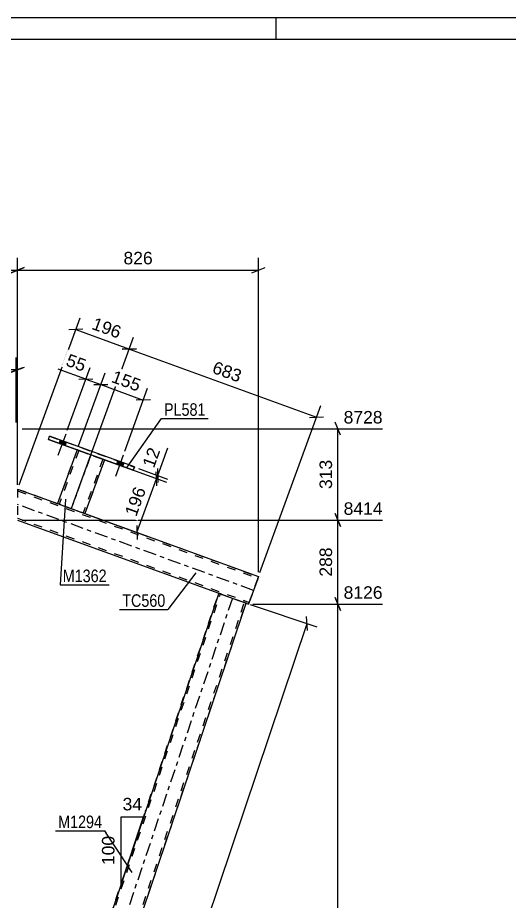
# Model space of a CAD drawing. Header units: millimetres. Extents: x 0 to 841, y 0 to 594.
# Drawn here: x 361.9 to 474.3, y 391.8 to 594 of the extents above; entities that cross this region are included whole.
import ezdxf

# ---------------------------------------------------------------- set-up
doc = ezdxf.new("R2010")
doc.units = ezdxf.units.MM
doc.linetypes.add('DXK_LINE_DOT2', pattern=[3.9198, 1.9599, -1.9599])
doc.linetypes.add('DXK_LINE_DOT3', pattern=[5.9187, 2.979, -0.9799, 0.9799, -0.9799])
doc.styles.add('Arial', font='ARIAL.TTF', dxfattribs={"height": 0.2})
doc.styles.add('Arial Narrow', font='ARIALN.TTF', dxfattribs={"height": 0.2})

# ---------------------------------------------------------------- blocks, each defined once
blk = doc.blocks.new('Unknown-284928530-1132 - 10120')
at = {"color": 5, "linetype": 'Continuous'}
for p, q in [((841, 594), (0, 594)), ((421, 589), (421, 594)), ((836, 589), (5, 589))]:
    blk.add_line(p, q, dxfattribs=at)
blk = doc.blocks.new('Part-284928530-2233 - 2147')
at = {"color": 2, "linetype": 'Continuous'}
for p, q in [((407.84, 462.3), (361.86, 325.31)), ((407.84, 462.3), (407.9, 462.28)), ((407.9, 462.28), (408.06, 462.22)), ((408.06, 462.22), (408.3, 462.13)), ((408.3, 462.13), (408.59, 462.02)), ((408.59, 462.02), (413.35, 460.29)), ((361.86, 304.35), (414.11, 460.02)), ((413.35, 460.29), (413.64, 460.19)), ((413.64, 460.19), (413.89, 460.1)), ((413.89, 460.1), (414.05, 460.04)), ((414.05, 460.04), (414.11, 460.02))]:
    blk.add_line(p, q, dxfattribs=at)
at = {"color": 7, "linetype": 'DXK_LINE_DOT2'}
for p, q in [((361.86, 325.31), (407.84, 462.3)), ((361.86, 324.05), (408.22, 462.16)), ((361.86, 324.05), (408.22, 462.16)), ((407.84, 462.3), (407.84, 462.3)), ((407.9, 462.28), (407.84, 462.3)), ((408.06, 462.22), (407.9, 462.28)), ((408.24, 462.15), (408.06, 462.22)), ((408.22, 462.16), (408.22, 462.16)), ((408.22, 462.16), (408.24, 462.15)), ((408.24, 462.15), (408.22, 462.16)), ((408.24, 462.15), (408.3, 462.13)), ((408.3, 462.13), (408.24, 462.15)), ((408.45, 462.08), (408.24, 462.15)), ((408.3, 462.13), (408.33, 462.12)), ((408.45, 462.08), (408.3, 462.13)), ((408.33, 462.12), (408.45, 462.08)), ((408.45, 462.08), (413.35, 460.29)), ((408.45, 462.08), (413.5, 460.24)), ((408.45, 462.08), (413.5, 460.24)), ((361.86, 305.61), (413.73, 460.15)), ((361.86, 305.61), (413.73, 460.15)), ((361.86, 304.35), (414.11, 460.02)), ((413.62, 460.19), (413.35, 460.29)), ((413.5, 460.24), (413.62, 460.19)), ((413.62, 460.19), (413.5, 460.24)), ((413.62, 460.19), (413.7, 460.16)), ((413.7, 460.16), (413.62, 460.19)), ((413.89, 460.1), (413.62, 460.19)), ((413.7, 460.16), (413.73, 460.15)), ((413.73, 460.15), (413.7, 460.16)), ((413.73, 460.15), (413.73, 460.15)), ((414.05, 460.04), (413.89, 460.1)), ((414.11, 460.02), (414.05, 460.04)), ((414.11, 460.02), (414.11, 460.02)), ((361.86, 325.31), (361.86, 325.31)), ((361.86, 325.31), (361.86, 304.35))]:
    blk.add_line(p, q, dxfattribs=at)
at = {"color": 7, "linetype": 'DXK_LINE_DOT3'}
blk.add_line((410.97, 461.16), (361.86, 314.83), dxfattribs=at)
blk = doc.blocks.new('Part-284928530-2179 - 2147')
at = {"color": 2, "linetype": 'Continuous'}
for p, q in [((375.46, 495.1), (370.98, 482.81)), ((381.72, 492.82), (377.25, 480.53)), ((371.04, 482.79), (370.98, 482.81)), ((371.2, 482.73), (371.04, 482.79)), ((371.45, 482.64), (371.2, 482.73)), ((371.73, 482.54), (371.45, 482.64)), ((371.73, 482.54), (376.5, 480.8)), ((376.78, 480.7), (376.5, 480.8)), ((377.03, 480.61), (376.78, 480.7)), ((377.19, 480.55), (377.03, 480.61)), ((377.25, 480.53), (377.19, 480.55))]:
    blk.add_line(p, q, dxfattribs=at)
at = {"color": 7, "linetype": 'DXK_LINE_DOT2'}
for p, q in [((375.46, 495.1), (370.98, 482.81)), ((375.83, 494.97), (371.36, 482.67)), ((375.83, 494.97), (371.36, 482.67)), ((375.46, 495.1), (375.46, 495.1)), ((375.46, 495.1), (375.46, 495.1)), ((375.51, 495.08), (375.46, 495.1)), ((375.46, 495.1), (375.51, 495.08)), ((375.68, 495.02), (375.51, 495.08)), ((375.51, 495.08), (375.68, 495.02)), ((375.86, 494.95), (375.68, 495.02)), ((375.68, 495.02), (375.92, 494.93)), ((375.83, 494.97), (375.83, 494.97)), ((375.83, 494.97), (375.86, 494.95)), ((375.86, 494.96), (375.83, 494.97)), ((375.94, 494.93), (375.86, 494.96)), ((375.86, 494.95), (375.94, 494.92)), ((376.06, 494.88), (375.86, 494.95)), ((375.92, 494.93), (376.21, 494.83)), ((376.06, 494.88), (375.94, 494.93)), ((375.94, 494.92), (376.06, 494.88)), ((376.06, 494.88), (380.97, 493.1)), ((376.06, 494.88), (381.11, 493.04)), ((376.06, 494.88), (381.11, 493.04)), ((376.21, 494.83), (380.97, 493.1)), ((381.35, 492.96), (376.87, 480.66)), ((381.35, 492.96), (376.87, 480.67)), ((381.72, 492.82), (377.25, 480.53)), ((380.97, 493.1), (381.26, 492.99)), ((381.24, 493), (380.97, 493.1)), ((381.11, 493.04), (381.24, 493)), ((381.24, 493), (381.11, 493.04)), ((381.24, 493), (381.32, 492.97)), ((381.32, 492.97), (381.24, 493)), ((381.5, 492.9), (381.24, 493)), ((381.26, 492.99), (381.5, 492.9)), ((381.32, 492.97), (381.35, 492.96)), ((381.35, 492.96), (381.32, 492.97)), ((381.35, 492.96), (381.35, 492.96)), ((381.5, 492.9), (381.66, 492.84)), ((381.66, 492.84), (381.5, 492.9)), ((381.66, 492.84), (381.72, 492.82)), ((381.72, 492.82), (381.66, 492.84)), ((381.72, 492.82), (381.72, 492.82)), ((381.72, 492.82), (381.72, 492.82)), ((370.98, 482.81), (370.98, 482.81)), ((370.98, 482.81), (371.04, 482.79)), ((371.04, 482.79), (371.2, 482.73)), ((371.2, 482.73), (371.45, 482.64)), ((371.36, 482.67), (371.36, 482.67)), ((371.36, 482.67), (371.39, 482.66)), ((371.39, 482.66), (371.36, 482.67)), ((371.39, 482.66), (371.47, 482.63)), ((371.47, 482.63), (371.39, 482.66)), ((371.45, 482.64), (371.73, 482.53)), ((371.47, 482.63), (371.59, 482.59)), ((371.59, 482.59), (371.47, 482.63)), ((371.59, 482.59), (376.64, 480.75)), ((371.59, 482.59), (376.64, 480.75)), ((371.73, 482.53), (376.5, 480.8)), ((376.5, 480.8), (376.78, 480.7)), ((376.64, 480.75), (376.76, 480.71)), ((376.76, 480.7), (376.64, 480.75)), ((376.76, 480.71), (376.84, 480.68)), ((376.84, 480.67), (376.76, 480.7)), ((376.78, 480.7), (377.03, 480.61)), ((376.84, 480.68), (376.87, 480.67)), ((376.87, 480.66), (376.84, 480.67)), ((376.87, 480.67), (376.87, 480.66)), ((377.03, 480.61), (377.19, 480.55)), ((377.19, 480.55), (377.25, 480.53)), ((377.25, 480.53), (377.25, 480.53))]:
    blk.add_line(p, q, dxfattribs=at)
at = {"color": 7, "linetype": 'DXK_LINE_DOT3'}
blk.add_line((378.59, 493.96), (374.11, 481.67), dxfattribs=at)
blk = doc.blocks.new('Part-284928530-2327 - 2147')
at = {"color": 2, "linetype": 'Continuous'}
for p, q in [((361.86, 486.13), (370.98, 482.81)), ((377.25, 480.53), (416.93, 466.08)), ((361.86, 479.03), (407.84, 462.3)), ((361.86, 479.03), (407.84, 462.3)), ((416.76, 465.62), (414.82, 460.28)), ((416.85, 465.86), (416.76, 465.62)), ((416.91, 466.03), (416.85, 465.86)), ((416.93, 466.08), (416.91, 466.03)), ((414.11, 460.02), (414.65, 459.82)), ((414.11, 460.02), (414.65, 459.82)), ((414.67, 459.88), (414.65, 459.82)), ((414.73, 460.04), (414.67, 459.88)), ((414.82, 460.28), (414.73, 460.04))]:
    blk.add_line(p, q, dxfattribs=at)
at = {"color": 7, "linetype": 'DXK_LINE_DOT2'}
for p, q in [((361.86, 486.13), (361.86, 479.03)), ((361.86, 486.13), (416.93, 466.08)), ((361.86, 485.7), (416.8, 465.71)), ((361.86, 485.7), (416.8, 465.71)), ((370.98, 482.81), (377.25, 480.53)), ((361.86, 479.46), (414.79, 460.19)), ((361.86, 479.46), (414.79, 460.19)), ((416.8, 465.71), (414.8, 460.22)), ((416.71, 465.47), (414.8, 460.22)), ((416.76, 465.6), (414.83, 460.31)), ((416.76, 465.6), (416.71, 465.47)), ((416.76, 465.6), (416.78, 465.68)), ((416.78, 465.68), (416.76, 465.6)), ((416.78, 465.68), (416.8, 465.71)), ((416.8, 465.71), (416.78, 465.68)), ((416.8, 465.71), (416.85, 465.86)), ((416.8, 465.71), (416.8, 465.71)), ((416.85, 465.86), (416.91, 466.03)), ((416.91, 466.03), (416.93, 466.08)), ((416.93, 466.08), (416.93, 466.08)), ((407.84, 462.3), (414.11, 460.02)), ((407.84, 462.3), (414.11, 460.02)), ((414.65, 459.82), (414.67, 459.88)), ((414.65, 459.82), (414.65, 459.82)), ((414.67, 459.88), (414.73, 460.04)), ((414.73, 460.04), (414.8, 460.22)), ((414.79, 460.19), (414.8, 460.22)), ((414.79, 460.19), (414.8, 460.22)), ((414.79, 460.19), (414.79, 460.19)), ((414.8, 460.22), (414.82, 460.28)), ((414.82, 460.28), (414.83, 460.31))]:
    blk.add_line(p, q, dxfattribs=at)
at = {"color": 7, "linetype": 'DXK_LINE_DOT3'}
blk.add_line((415.79, 462.95), (361.86, 482.58), dxfattribs=at)
blk = doc.blocks.new('Bolt-284928530-2249 - 2147')
at = {"linetype": 'Continuous'}
for points in [[(372.97, 496.85), (371.59, 497.35), (371.32, 496.6), (372.7, 496.1)], [(386.13, 492.06), (384.75, 492.56), (384.48, 491.81), (385.85, 491.31)]]:
    blk.add_hatch(color=1, dxfattribs=at).paths.add_polyline_path(points)
at = {"color": 1, "linetype": 'Continuous'}
for p, q in [((372.85, 498.67), (371.07, 493.78)), ((371.59, 497.35), (371.32, 496.6)), ((372.97, 496.85), (372.7, 496.1)), ((386.01, 493.88), (384.23, 488.99)), ((384.75, 492.56), (384.48, 491.81)), ((386.13, 492.06), (385.85, 491.31))]:
    blk.add_line(p, q, dxfattribs=at)
blk = doc.blocks.new('Part-284928530-2264 - 2147')
at = {"color": 2, "linetype": 'Continuous'}
for p, q in [((368.88, 497.49), (369.15, 498.25)), ((368.88, 497.49), (375.45, 495.1)), ((368.88, 497.49), (368.88, 497.49)), ((388.3, 490.43), (368.88, 497.49)), ((368.88, 497.49), (368.88, 497.49)), ((388.57, 491.18), (369.15, 498.25)), ((381.72, 492.82), (388.3, 490.42)), ((388.57, 491.18), (388.3, 490.43)), ((388.3, 490.42), (388.57, 491.17)), ((388.3, 490.43), (388.3, 490.42))]:
    blk.add_line(p, q, dxfattribs=at)
at = {"color": 7, "linetype": 'DXK_LINE_DOT2'}
for p, q in [((368.88, 497.49), (369.15, 498.24)), ((369.15, 498.25), (369.15, 498.24)), ((369.15, 498.24), (388.57, 491.17)), ((375.45, 495.1), (381.72, 492.82)), ((388.57, 491.17), (388.57, 491.18))]:
    blk.add_line(p, q, dxfattribs=at)
blk = doc.blocks.new('Bolt-284928530-2272 - 2147')
at = {"linetype": 'Continuous'}
for points in [[(372.97, 496.85), (371.59, 497.36), (371.32, 496.6), (372.7, 496.1)], [(386.13, 492.07), (384.75, 492.57), (384.48, 491.82), (385.85, 491.31)]]:
    blk.add_hatch(color=1, dxfattribs=at).paths.add_polyline_path(points)
at = {"color": 1, "linetype": 'Continuous'}
for p, q in [((372.85, 498.67), (371.07, 493.78)), ((371.59, 497.36), (371.32, 496.6)), ((372.97, 496.85), (372.7, 496.1)), ((386.01, 493.88), (384.23, 489)), ((384.75, 492.57), (384.48, 491.82)), ((386.13, 492.07), (385.85, 491.31))]:
    blk.add_line(p, q, dxfattribs=at)
blk = doc.blocks.new('StraightDimension-284928530-8587 - 2147')
at = {"color": 7, "linetype": 'Continuous'}
for p, q in [((382.66, 492.48), (395.87, 487.67)), ((389.51, 490.83), (396.14, 488.42)), ((393.66, 486.87), (393.56, 490.1)), ((393.84, 490.86), (393.94, 487.63)), ((393.61, 488.49), (393.89, 489.24))]:
    blk.add_line(p, q, dxfattribs=at)
at = {"color": 0}
blk.add_wipeout([(395.29, 495.3), (391.35, 496.73), (389.42, 491.43), (393.36, 489.99)], dxfattribs=at)
at = {"color": 7, "linetype": 'Continuous'}
blk.add_line((393.89, 489.24), (396.18, 495.53), dxfattribs=at)
blk.add_line((393.89, 489.24), (396.18, 495.53), dxfattribs=at)
at = {"color": 3, "style": 'Arial'}
blk.add_text('12', height=2.865, rotation=69.9983, dxfattribs=at).set_placement((393, 490.76))
blk = doc.blocks.new('AngleDimension-284928530-8659 - 2147')
at = {"color": 7, "linetype": 'Continuous'}
for p, q in [((385.5, 411.1), (390.66, 411.1)), ((385.5, 395.74), (390.66, 411.1)), ((385.5, 395.74), (385.5, 411.1)), ((390.66, 411.1), (390.66, 411.1))]:
    blk.add_line(p, q, dxfattribs=at)
at = {"color": 0}
for points in [[(390.9, 412), (390.9, 416.2), (385.26, 416.2), (385.26, 412)], [(384.6, 407.35), (380.4, 407.35), (380.4, 399.48), (384.6, 399.48)]]:
    blk.add_wipeout(points, dxfattribs=at)
at = {"color": 3, "style": 'Arial'}
blk.add_text('34', height=2.865, dxfattribs=at).set_placement((385.86, 412.6))
blk.add_text('100', height=2.865, rotation=90.0002, dxfattribs=at).set_placement((384, 400.08))
blk = doc.blocks.new('StraightDimension-284928530-2376 - 2147')
at = {"color": 7, "linetype": 'Continuous'}
for p, q in [((361.53, 501.33), (361.53, 516.23)), ((361.86, 500.93), (361.86, 516.23)), ((360.03, 512.78), (363.03, 513.98)), ((363.36, 513.98), (360.36, 512.78)), ((361.53, 513.38), (361.86, 513.38))]:
    blk.add_line(p, q, dxfattribs=at)
at = {"color": 0}
blk.add_wipeout([(361.01, 514.13), (361.01, 518.33), (357.98, 518.33), (357.98, 514.13)], dxfattribs=at)
at = {"color": 7, "linetype": 'Continuous'}
blk.add_line((361.53, 513.38), (357.45, 513.38), dxfattribs=at)
blk.add_line((361.53, 513.38), (357.45, 513.38), dxfattribs=at)
at = {"color": 3, "style": 'Arial Narrow'}
blk.add_text('5', height=2.86, dxfattribs=at).set_placement((358.58, 514.73))
blk = doc.blocks.new('StraightDimension-284928530-8280 - 2147')
at = {"color": 7, "linetype": 'Continuous'}
for p, q in [((361.86, 487.13), (361.86, 539.05)), ((416.93, 467.08), (416.93, 539.05)), ((363.36, 536.8), (360.36, 535.6)), ((361.86, 536.2), (416.93, 536.2)), ((415.43, 535.6), (418.43, 536.8))]:
    blk.add_line(p, q, dxfattribs=at)
at = {"color": 0}
blk.add_wipeout([(393.33, 536.95), (393.33, 541.15), (385.46, 541.15), (385.46, 536.95)], dxfattribs=at)
at = {"color": 3, "style": 'Arial'}
blk.add_text('826', height=2.865, dxfattribs=at).set_placement((386.06, 537.55))
blk = doc.blocks.new('StraightDimension-284928530-8281 - 2147')
at = {"color": 7, "linetype": 'Continuous'}
for p, q in [((328.53, 492.17), (328.53, 539.05)), ((361.86, 487.13), (361.86, 539.05)), ((330.03, 536.8), (327.03, 535.6)), ((328.53, 536.2), (361.86, 536.2)), ((360.36, 535.6), (363.36, 536.8))]:
    blk.add_line(p, q, dxfattribs=at)
at = {"color": 0}
blk.add_wipeout([(349.13, 536.95), (349.13, 541.15), (341.26, 541.15), (341.26, 536.95)], dxfattribs=at)
at = {"color": 3, "style": 'Arial'}
blk.add_text('500', height=2.865, dxfattribs=at).set_placement((341.86, 537.55))
blk = doc.blocks.new('StraightDimension-284928530-8500 - 2147')
at = {"color": 7, "linetype": 'Continuous'}
for p, q in [((374.46, 482.61), (388.37, 520.85)), ((389.01, 518.22), (385.79, 518.12)), ((387.4, 518.17), (430.22, 502.58)), ((417.27, 467.02), (431.19, 505.26)), ((428.6, 502.53), (431.83, 502.63))]:
    blk.add_line(p, q, dxfattribs=at)
at = {"color": 0}
blk.add_wipeout([(412.76, 509.73), (414.2, 513.68), (406.8, 516.37), (405.37, 512.43)], dxfattribs=at)
at = {"color": 3, "style": 'Arial'}
blk.add_text('683', height=2.865, rotation=-20.002, dxfattribs=at).set_placement((406.14, 512.79))
blk = doc.blocks.new('StraightDimension-284928530-8447 - 2147')
at = {"color": 7, "linetype": 'Continuous'}
for p, q in [((362.86, 499.93), (445.3, 499.93)), ((435.71, 498.43), (434.51, 501.43)), ((435.11, 479.03), (435.11, 499.93)), ((434.51, 480.53), (435.71, 477.53)), ((362.86, 479.03), (445.3, 479.03))]:
    blk.add_line(p, q, dxfattribs=at)
at = {"color": 0, "linetype": 'Continuous'}
blk.add_wipeout([(445.9, 500.53), (445.9, 504.73), (435.81, 504.73), (435.81, 500.53)], dxfattribs=at)
at = {"color": 0}
blk.add_wipeout([(434.36, 493.41), (430.16, 493.41), (430.16, 485.54), (434.36, 485.54)], dxfattribs=at)
at = {"color": 3, "linetype": 'Continuous', "style": 'Arial'}
blk.add_text('8728', height=2.865, dxfattribs=at).set_placement((436.41, 501.13))
at = {"color": 3, "style": 'Arial'}
blk.add_text('313', height=2.865, rotation=90.0002, dxfattribs=at).set_placement((433.76, 486.14))
blk = doc.blocks.new('StraightDimension-284928530-8448 - 2147')
at = {"color": 7, "linetype": 'Continuous'}
for p, q in [((435.71, 477.53), (434.51, 480.53)), ((362.86, 479.03), (445.3, 479.03)), ((435.11, 459.82), (435.11, 479.03)), ((434.51, 461.32), (435.71, 458.32)), ((415.65, 459.82), (445.3, 459.82))]:
    blk.add_line(p, q, dxfattribs=at)
at = {"color": 0, "linetype": 'Continuous'}
blk.add_wipeout([(445.9, 479.63), (445.9, 483.83), (435.81, 483.83), (435.81, 479.63)], dxfattribs=at)
at = {"color": 0}
blk.add_wipeout([(434.36, 473.36), (430.16, 473.36), (430.16, 465.49), (434.36, 465.49)], dxfattribs=at)
at = {"color": 3, "linetype": 'Continuous', "style": 'Arial'}
blk.add_text('8414', height=2.865, dxfattribs=at).set_placement((436.41, 480.23))
at = {"color": 3, "style": 'Arial'}
blk.add_text('288', height=2.865, rotation=90.0002, dxfattribs=at).set_placement((433.76, 466.09))
blk = doc.blocks.new('StraightDimension-284928530-8449 - 2147')
at = {"color": 7, "linetype": 'Continuous'}
for p, q in [((435.71, 458.32), (434.51, 461.32)), ((415.65, 459.82), (445.3, 459.82)), ((435.11, 304.35), (435.11, 459.82)), ((434.51, 305.85), (435.71, 302.85)), ((362.86, 304.35), (445.3, 304.35))]:
    blk.add_line(p, q, dxfattribs=at)
at = {"color": 0, "linetype": 'Continuous'}
blk.add_wipeout([(445.9, 460.42), (445.9, 464.62), (435.81, 464.62), (435.81, 460.42)], dxfattribs=at)
at = {"color": 0}
blk.add_wipeout([(434.36, 387.13), (430.16, 387.13), (430.16, 377.04), (434.36, 377.04)], dxfattribs=at)
at = {"color": 3, "linetype": 'Continuous', "style": 'Arial'}
blk.add_text('8126', height=2.865, dxfattribs=at).set_placement((436.41, 461.02))
at = {"color": 3, "style": 'Arial'}
blk.add_text('2332', height=2.865, rotation=90.0002, dxfattribs=at).set_placement((433.76, 377.64))
blk = doc.blocks.new('StraightDimension-284928530-8501 - 2147')
at = {"color": 7, "linetype": 'Continuous'}
for p, q in [((362.21, 487.07), (376.12, 525.31)), ((376.76, 522.68), (373.54, 522.58)), ((375.15, 522.63), (387.4, 518.17)), ((374.46, 482.61), (388.37, 520.85)), ((385.79, 518.12), (389.01, 518.22))]:
    blk.add_line(p, q, dxfattribs=at)
at = {"color": 0}
blk.add_wipeout([(385.23, 519.76), (386.67, 523.7), (379.27, 526.4), (377.83, 522.45)], dxfattribs=at)
at = {"color": 3, "style": 'Arial'}
blk.add_text('196', height=2.865, rotation=-20.002, dxfattribs=at).set_placement((378.6, 522.81))
blk = doc.blocks.new('StraightDimension-284928530-8521 - 2147')
at = {"color": 7, "linetype": 'Continuous'}
for p, q in [((375.8, 496.04), (381.87, 512.71)), ((379.28, 509.99), (382.51, 510.09)), ((380.89, 510.04), (390.6, 506.5)), ((386.35, 494.82), (391.58, 509.18)), ((392.22, 506.55), (388.99, 506.45))]:
    blk.add_line(p, q, dxfattribs=at)
at = {"color": 0}
blk.add_wipeout([(389.7, 507.63), (391.14, 511.57), (383.74, 514.27), (382.31, 510.32)], dxfattribs=at)
at = {"color": 3, "style": 'Arial'}
blk.add_text('155', height=2.865, rotation=-20.002, dxfattribs=at).set_placement((383.08, 510.68))
blk = doc.blocks.new('StraightDimension-284928530-8522 - 2147')
at = {"color": 7, "linetype": 'Continuous'}
for p, q in [((373.2, 499.61), (378.42, 513.97)), ((375.8, 496.04), (381.87, 512.71)), ((375.83, 511.24), (379.06, 511.34)), ((377.45, 511.29), (380.89, 510.04)), ((382.51, 510.09), (379.28, 509.99))]:
    blk.add_line(p, q, dxfattribs=at)
at = {"color": 0}
blk.add_wipeout([(377.21, 512.17), (378.65, 516.12), (373.34, 518.05), (371.9, 514.11)], dxfattribs=at)
at = {"color": 7, "linetype": 'Continuous'}
blk.add_line((377.45, 511.29), (371.15, 513.58), dxfattribs=at)
blk.add_line((377.45, 511.29), (371.15, 513.58), dxfattribs=at)
at = {"color": 3, "style": 'Arial'}
blk.add_text('55', height=2.865, rotation=-20.002, dxfattribs=at).set_placement((372.67, 514.46))
blk = doc.blocks.new('StraightDimension-284928530-8733 - 2147')
at = {"color": 7, "linetype": 'Continuous'}
for p, q in [((415.05, 459.7), (430.32, 454.58)), ((375.8, 299.68), (428.05, 455.34)), ((428.14, 453.73), (427.95, 456.95)), ((362.81, 304.04), (378.08, 298.91)), ((375.71, 301.29), (375.9, 298.06))]:
    blk.add_line(p, q, dxfattribs=at)
at = {"color": 0}
blk.add_wipeout([(402.82, 382.53), (398.84, 383.87), (395.63, 374.3), (399.61, 372.96)], dxfattribs=at)
at = {"color": 3, "style": 'Arial'}
blk.add_text('2463', height=2.865, rotation=71.4478, dxfattribs=at).set_placement((399.23, 373.72))
blk = doc.blocks.new('StraightDimension-284928530-8588 - 2147')
at = {"color": 7, "linetype": 'Continuous'}
for p, q in [((382.66, 492.48), (395.87, 487.67)), ((393.66, 486.87), (393.56, 490.1)), ((389.14, 476.2), (393.61, 488.49)), ((378.19, 480.19), (391.4, 475.38)), ((389.09, 477.81), (389.19, 474.58))]:
    blk.add_line(p, q, dxfattribs=at)
at = {"color": 0}
blk.add_wipeout([(392.02, 486.3), (388.07, 487.74), (385.38, 480.34), (389.33, 478.9)], dxfattribs=at)
at = {"color": 3, "style": 'Arial'}
blk.add_text('196', height=2.865, rotation=69.9983, dxfattribs=at).set_placement((388.97, 479.67))
blk = doc.blocks.new('Mark-284928530-2175 - 2147')
at = {"color": 0}
blk.add_wipeout([(382.22, 464.83), (382.22, 467.83), (372.17, 467.83), (372.17, 464.83)], dxfattribs=at)
blk.add_wipeout([(382.22, 464.83), (382.22, 467.83), (372.17, 467.83), (372.17, 464.83)], dxfattribs=at)
at = {"color": 30, "linetype": 'Continuous'}
for p, q in [((372.81, 483.78), (371.57, 464.23)), ((371.57, 464.23), (382.82, 464.23))]:
    blk.add_line(p, q, dxfattribs=at)
at = {"color": 3, "style": 'Arial Narrow'}
blk.add_text('M1362', height=2.863, dxfattribs=at).set_placement((372.17, 464.83))
blk = doc.blocks.new('Mark-284928530-2229 - 2147')
at = {"color": 0}
blk.add_wipeout([(381.17, 408.54), (381.17, 411.54), (371.12, 411.54), (371.12, 408.54)], dxfattribs=at)
blk.add_wipeout([(381.17, 408.54), (381.17, 411.54), (371.12, 411.54), (371.12, 408.54)], dxfattribs=at)
at = {"color": 30, "linetype": 'Continuous'}
for p in [(370.52, 407.94), (388.03, 398.4)]:
    blk.add_line(p, (381.77, 407.94), dxfattribs=at)
at = {"color": 3, "style": 'Arial Narrow'}
blk.add_text('M1294', height=2.863, dxfattribs=at).set_placement((371.12, 408.54))
blk = doc.blocks.new('Mark-284928530-2260 - 2147')
at = {"color": 0}
blk.add_wipeout([(404.83, 502.89), (404.83, 505.89), (395.33, 505.89), (395.33, 502.89)], dxfattribs=at)
blk.add_wipeout([(404.83, 502.89), (404.83, 505.89), (395.33, 505.89), (395.33, 502.89)], dxfattribs=at)
at = {"color": 30, "linetype": 'Continuous'}
for p, q in [((386.89, 491.16), (394.73, 502.29)), ((394.73, 502.29), (405.43, 502.29))]:
    blk.add_line(p, q, dxfattribs=at)
at = {"color": 3, "style": 'Arial Narrow'}
blk.add_text('PL581', height=2.863, dxfattribs=at).set_placement((395.33, 502.89))
blk = doc.blocks.new('Mark-284928530-8424 - 2147')
at = {"color": 0}
blk.add_wipeout([(395.64, 459.18), (395.64, 462.18), (385.78, 462.18), (385.78, 459.18)], dxfattribs=at)
blk.add_wipeout([(395.64, 459.18), (395.64, 462.18), (385.78, 462.18), (385.78, 459.18)], dxfattribs=at)
at = {"color": 30, "linetype": 'Continuous'}
for p in [(402.64, 466.94), (385.18, 458.58)]:
    blk.add_line(p, (396.24, 458.58), dxfattribs=at)
at = {"color": 3, "style": 'Arial Narrow'}
blk.add_text('TC560', height=2.863, dxfattribs=at).set_placement((385.78, 459.18))

msp = doc.modelspace()

# ---------------------------------------------------------------- block references
for name in ['Unknown-284928530-1132 - 10120', 'Part-284928530-2264 - 2147', 'Bolt-284928530-2249 - 2147', 'Bolt-284928530-2272 - 2147', 'Part-284928530-2179 - 2147', 'Part-284928530-2327 - 2147', 'Part-284928530-2233 - 2147']:
    msp.add_blockref(name, (0, 0))

# ---------------------------------------------------------------- next in the draw order: block references
for name in ['StraightDimension-284928530-2376 - 2147', 'StraightDimension-284928530-8587 - 2147', 'AngleDimension-284928530-8659 - 2147']:
    msp.add_blockref(name, (0, 0))

# ---------------------------------------------------------------- next in the draw order: block references
msp.add_blockref('StraightDimension-284928530-8280 - 2147', (0, 0))

# ---------------------------------------------------------------- next in the draw order: block references
for name in ['StraightDimension-284928530-8281 - 2147', 'StraightDimension-284928530-8500 - 2147']:
    msp.add_blockref(name, (0, 0))

# ---------------------------------------------------------------- next in the draw order: block references
msp.add_blockref('StraightDimension-284928530-8447 - 2147', (0, 0))

# ---------------------------------------------------------------- next in the draw order: block references
msp.add_blockref('StraightDimension-284928530-8448 - 2147', (0, 0))

# ---------------------------------------------------------------- next in the draw order: block references
for name in ['StraightDimension-284928530-8501 - 2147', 'StraightDimension-284928530-8449 - 2147']:
    msp.add_blockref(name, (0, 0))

# ---------------------------------------------------------------- next in the draw order: block references
for name in ['StraightDimension-284928530-8521 - 2147', 'StraightDimension-284928530-8588 - 2147', 'StraightDimension-284928530-8733 - 2147']:
    msp.add_blockref(name, (0, 0))

# ---------------------------------------------------------------- next in the draw order: block references
for name in ['StraightDimension-284928530-8522 - 2147', 'Mark-284928530-2260 - 2147', 'Mark-284928530-2175 - 2147', 'Mark-284928530-8424 - 2147', 'Mark-284928530-2229 - 2147']:
    msp.add_blockref(name, (0, 0))

doc.saveas('drawing.dxf')
